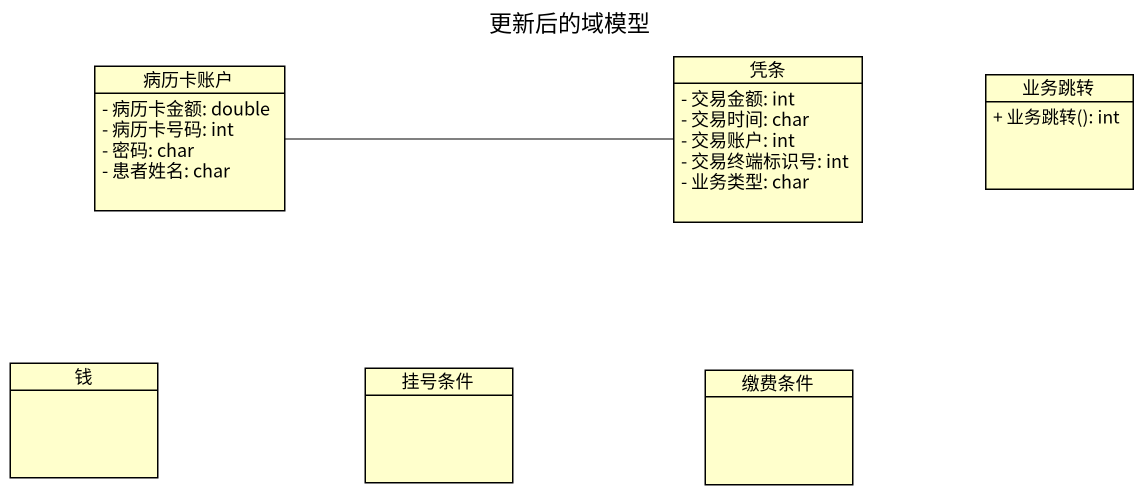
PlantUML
@startuml
title 更新后的域模型
hide circle
hide empty members
skinparam classAttributeIconSize 0
class 病历卡账户 {
  - 病历卡金额: double
  - 病历卡号码: int
  - 密码: char
  - 患者姓名: char
}
class 凭条 {
  - 交易金额: int
  - 交易时间: char
  - 交易账户: int
  - 交易终端标识号: int
  - 业务类型: char
}
class 业务跳转 {
  + 业务跳转(): int
}
class 钱
class 挂号条件
class 缴费条件
病历卡账户 -right- 凭条
@enduml
